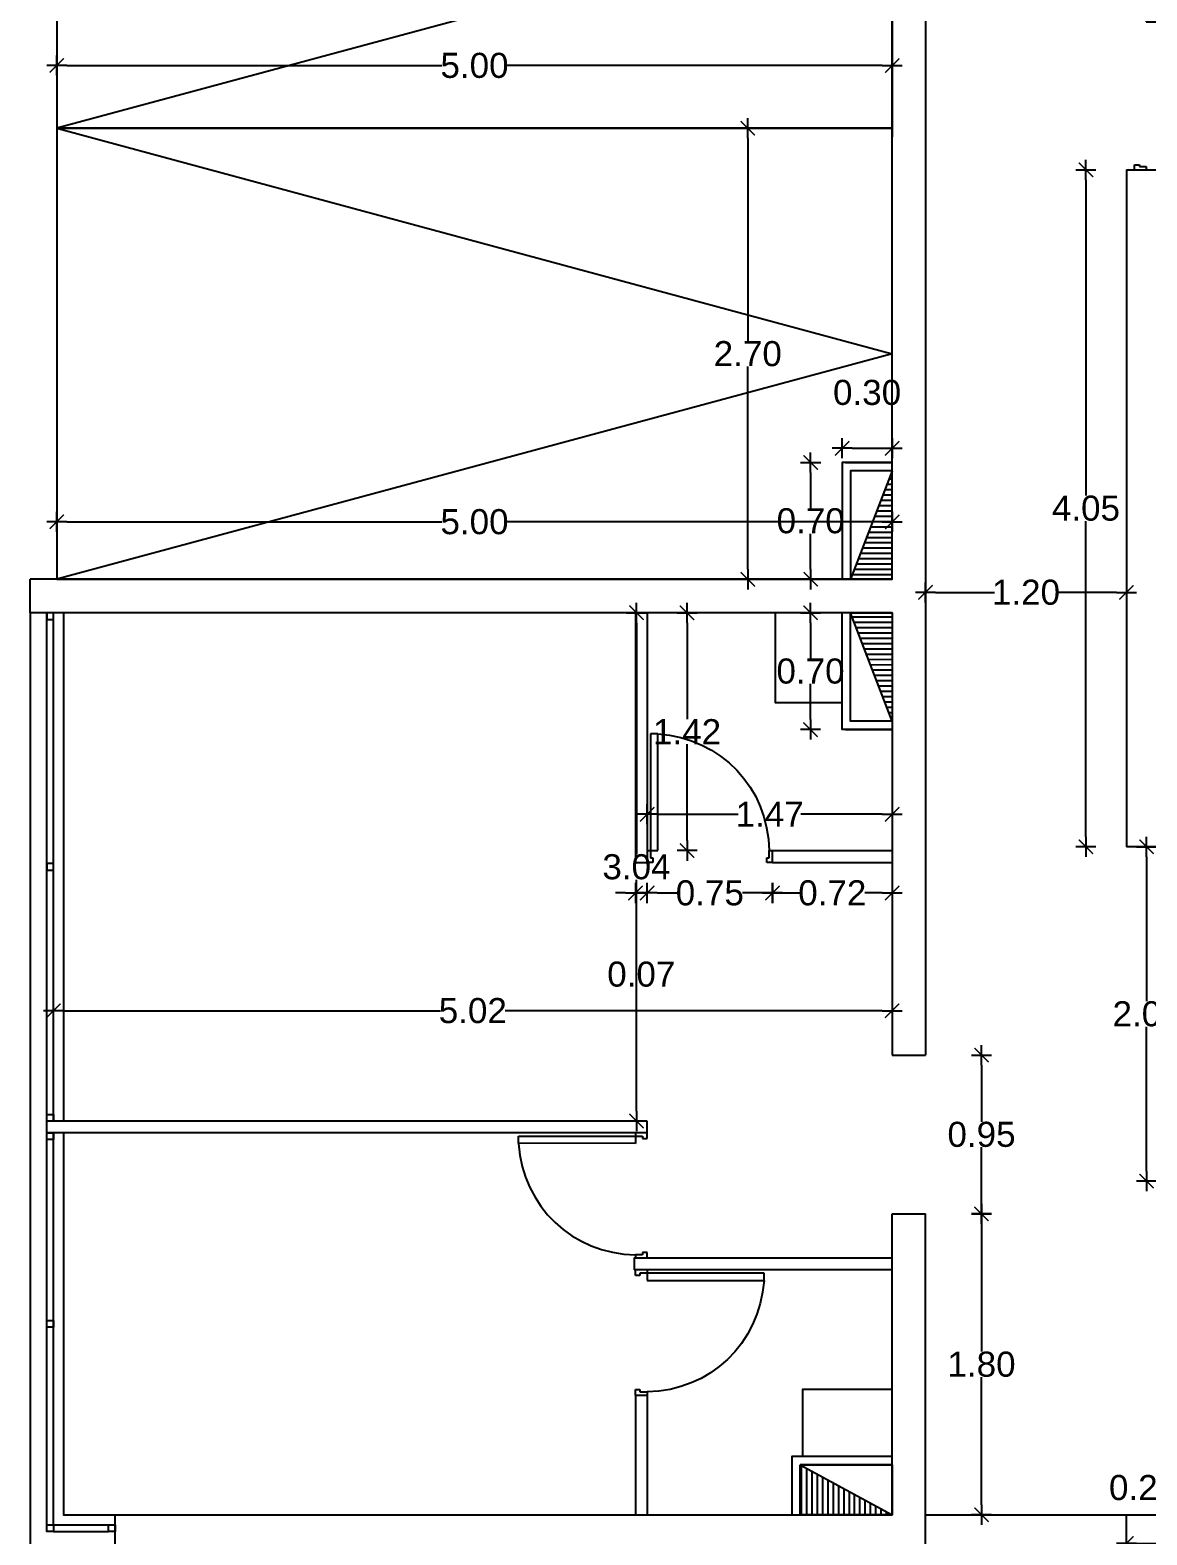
# Model space of a CAD drawing. Header units: millimetres. Extents: x 1217 to 2428, y 234 to 644.
# Drawn here: x 2358.07 to 2364.76, y 350.95 to 359.95 of the extents above; entities that cross this region are included whole.
import ezdxf

# ---------------------------------------------------------------- set-up
doc = ezdxf.new("R2010")
doc.units = ezdxf.units.MM
doc.layers.get('0').update_dxf_attribs({"lineweight": 5})
for name, color, linetype in [('0.1', 251, 'Continuous'), ('0.2', 2, 'Continuous'), ('0.3', 6, 'Continuous'), ('COTAS INTERIORES', 3, 'Continuous'), ('HOJA PUERTA', 2, 'Continuous'), ('MUEBLES', 8, 'Continuous'), ('MURO', 5, 'Continuous'), ('MUROS', 7, 'Continuous'), ('PAVIMENTO', 8, 'Continuous'), ('PUERTAS', 2, 'Continuous'), ('SHAFT', 3, 'Continuous')]:
    doc.layers.add(name, color=color, linetype=linetype)
doc.layers.get('MUEBLES').off()
doc.styles.add('INTERARQ', font='arial.ttf')
doc.dimstyles.new('ESCALA_1-50', dxfattribs={"dimtxt": 0.15, "dimasz": 0.06, "dimexe": 0.18, "dimexo": 0.0625, "dimgap": 0, "dimtad": 0, "dimtih": 1, "dimtoh": 1, "dimzin": 0, "dimdsep": 46, "dimtxsty": 'INTERARQ', "dimblk": 'DIMTICK', "dimcen": 0, "dimse1": 1, "dimse2": 1, "dimclrd": 256, "dimclre": 1, "dimclrt": 2, "dimadec": 0, "dimazin": 0, "dimtfac": 4.5, "dimtofl": 0, "dimtmove": 2, "dimatfit": 3, "dimldrblk": 'DIMTICK', "dimfxl": 1, "dimtolj": 1, "dimtzin": 0, "dimarcsym": 0})
pattern_1 = [(180, (7755538.632194, -384206.099636), (-4e-17, -0.03175), [])]

# ---------------------------------------------------------------- blocks, each defined once
blk = doc.blocks.new('DFDFDFDFDDFGGG')
at = {"layer": 'PUERTAS'}
for p, q in [((381629.6763, 7752659.5205), (381629.6427, 7752659.5205)), ((381629.6427, 7752659.4505), (381629.6629, 7752659.4505)), ((381629.6628, 7752658.7508), (381629.6629, 7752659.4505)), ((381629.6629, 7752659.4936), (381629.6763, 7752659.4936)), ((381629.6629, 7752659.4505), (381629.6629, 7752659.4936)), ((381629.6629, 7752659.4505), (381629.7061, 7752659.4505)), ((381629.6763, 7752659.4936), (381629.6763, 7752659.5205)), ((381629.7061, 7752659.4505), (381629.706, 7752658.7508)), ((381630.359, 7752659.5205), (381630.359, 7752659.4936)), ((381630.3927, 7752659.5205), (381630.359, 7752659.5205)), ((381630.359, 7752659.4936), (381630.3725, 7752659.4936)), ((381630.3725, 7752659.4936), (381630.3725, 7752659.4505)), ((381630.3725, 7752659.4505), (381630.3927, 7752659.4505)), ((381629.706, 7752658.7508), (381629.6628, 7752658.7508))]:
    blk.add_line(p, q, dxfattribs=at)
blk.add_ellipse((381629.5787, 7752659.5294), major_axis=(-0.6336, 0.5233), ratio=0.91419, start_param=2.378631, end_param=3.775075, dxfattribs=at)
blk = doc.blocks.new('Simple-A ras - 095 x 202mm_1-19-10_54')
at = {"layer": 'HOJA PUERTA'}
for p, q in [((0.4107, 0.035), (0.4107, 0.87)), ((0.4557, 0.87), (0.4107, 0.87)), ((0.4557, 0.035), (0.4557, 0.87)), ((-0.455, 0.035), (-0.475, 0.035)), ((-0.455, -0.0038), (-0.455, 0.035)), ((0.4557, 0.035), (0.4107, 0.035)), ((0.455, 0.0012), (0.445, 0.0012)), ((0.445, 0.0012), (0.445, -0.035)), ((0.455, 0.035), (0.455, 0.0012)), ((0.475, 0.035), (0.455, 0.035)), ((-0.475, -0.035), (-0.445, -0.035)), ((-0.445, -0.0038), (-0.455, -0.0038)), ((-0.445, -0.035), (-0.445, -0.0038)), ((0.445, -0.035), (0.475, -0.035))]:
    blk.add_line(p, q, dxfattribs=at)
blk = doc.blocks.new('DIMTICK')
at = {"color": 1}
for p, q in [((-1, 0), (1, 0)), ((0, 1), (0, -1))]:
    blk.add_line(p, q, dxfattribs=at)
at = {"color": 3, "const_width": 0.141}
blk.add_lwpolyline([(0.71, 0.71), (-0.71, -0.71)], dxfattribs=at)
blk = doc.blocks.new('*D53')
at = {"layer": 'COTAS INTERIORES', "lineweight": -2, "ltscale": 3, "transparency": 16777216}
for p, q in [((2363.4927, 356.5877), (2363.8462, 356.5877)), ((2364.5746, 356.5877), (2364.2212, 356.5877))]:
    blk.add_line(p, q, dxfattribs=at)
at = {"layer": 'DEFPOINTS', "color": 0, "ltscale": 3, "transparency": 16777216}
for p in [(2363.4327, 357.0907, 0), (2364.6346, 357.0907, 0), (2363.4327, 356.5877)]:
    blk.add_point(p, dxfattribs=at)
at = {"layer": 'COTAS INTERIORES', "lineweight": -2, "ltscale": 3, "transparency": 16777216, "xscale": 0.06, "yscale": 0.06, "zscale": 0.06, "rotation": 180}
blk.add_blockref('DIMTICK', (2363.4327, 356.5877), dxfattribs=at)
at = {"layer": 'COTAS INTERIORES', "lineweight": -2, "ltscale": 3, "transparency": 16777216, "xscale": 0.06, "yscale": 0.06, "zscale": 0.06}
blk.add_blockref('DIMTICK', (2364.6346, 356.5877), dxfattribs=at)
at = {"layer": 'COTAS INTERIORES', "color": 2, "ltscale": 3, "transparency": 16777216, "insert": (2364.0337, 356.5877), "char_height": 0.15, "attachment_point": 5, "style": 'INTERARQ'}
blk.add_mtext('\\A1;1.20', dxfattribs=at)
blk = doc.blocks.new('*D54')
at = {"layer": 'COTAS INTERIORES', "lineweight": -2, "ltscale": 3, "transparency": 16777216}
for p, q in [((2358.2934, 359.74), (2360.5388, 359.74)), ((2363.1734, 359.74), (2360.9279, 359.74))]:
    blk.add_line(p, q, dxfattribs=at)
at = {"layer": 'DEFPOINTS', "color": 0, "ltscale": 3, "transparency": 16777216}
for p in [(2363.2334, 359.74), (2358.2334, 359.3645, 0), (2363.2334, 359.3645, 0)]:
    blk.add_point(p, dxfattribs=at)
at = {"layer": 'COTAS INTERIORES', "lineweight": -2, "ltscale": 3, "transparency": 16777216, "xscale": 0.06, "yscale": 0.06, "zscale": 0.06, "rotation": 180}
blk.add_blockref('DIMTICK', (2358.2334, 359.74), dxfattribs=at)
at = {"layer": 'COTAS INTERIORES', "lineweight": -2, "ltscale": 3, "transparency": 16777216, "xscale": 0.06, "yscale": 0.06, "zscale": 0.06}
blk.add_blockref('DIMTICK', (2363.2334, 359.74), dxfattribs=at)
at = {"layer": 'COTAS INTERIORES', "color": 2, "ltscale": 3, "transparency": 16777216, "insert": (2360.7334, 359.74), "char_height": 0.15, "attachment_point": 5, "style": 'INTERARQ'}
blk.add_mtext('\\A1;5.00', dxfattribs=at)
blk = doc.blocks.new('*D55')
at = {"layer": 'COTAS INTERIORES', "lineweight": -2, "ltscale": 3, "transparency": 16777216}
for p, q in [((2362.3688, 359.3045), (2362.3688, 358.0917)), ((2362.3688, 356.7258), (2362.3688, 357.9386))]:
    blk.add_line(p, q, dxfattribs=at)
at = {"layer": 'DEFPOINTS', "color": 0, "ltscale": 3, "transparency": 16777216}
for p in [(2358.2334, 359.3645, 0), (2358.2334, 356.6658, 0), (2362.3688, 356.6658)]:
    blk.add_point(p, dxfattribs=at)
at = {"layer": 'COTAS INTERIORES', "lineweight": -2, "ltscale": 3, "transparency": 16777216, "xscale": 0.06, "yscale": 0.06, "zscale": 0.06}
for p, rotation in [((2362.3688, 359.3645), 90), ((2362.3688, 356.6658), 270)]:
    blk.add_blockref('DIMTICK', p, dxfattribs=dict(at, rotation=rotation))
at = {"layer": 'COTAS INTERIORES', "color": 2, "ltscale": 3, "transparency": 16777216, "insert": (2362.3688, 358.0152), "char_height": 0.15, "attachment_point": 5, "style": 'INTERARQ'}
blk.add_mtext('\\A1;2.70', dxfattribs=at)
blk = doc.blocks.new('*D30')
at = {"layer": 'COTAS INTERIORES', "lineweight": -2, "ltscale": 3, "transparency": 16777216}
for p, q in [((2358.2934, 357.0098), (2360.5388, 357.0098)), ((2363.1734, 357.0098), (2360.9279, 357.0098))]:
    blk.add_line(p, q, dxfattribs=at)
at = {"layer": 'DEFPOINTS', "color": 0, "ltscale": 3, "transparency": 16777216}
for p in [(2363.2334, 357.0098), (2358.2334, 356.6343, 0), (2363.2334, 356.6343, 0)]:
    blk.add_point(p, dxfattribs=at)
at = {"layer": 'COTAS INTERIORES', "lineweight": -2, "ltscale": 3, "transparency": 16777216, "xscale": 0.06, "yscale": 0.06, "zscale": 0.06, "rotation": 180}
blk.add_blockref('DIMTICK', (2358.2334, 357.0098), dxfattribs=at)
at = {"layer": 'COTAS INTERIORES', "lineweight": -2, "ltscale": 3, "transparency": 16777216, "xscale": 0.06, "yscale": 0.06, "zscale": 0.06}
blk.add_blockref('DIMTICK', (2363.2334, 357.0098), dxfattribs=at)
at = {"layer": 'COTAS INTERIORES', "color": 2, "ltscale": 3, "transparency": 16777216, "insert": (2360.7334, 357.0098), "char_height": 0.15, "attachment_point": 5, "style": 'INTERARQ'}
blk.add_mtext('\\A1;5.00', dxfattribs=at)
blk = doc.blocks.new('*D46')
at = {"layer": 'COTAS INTERIORES', "lineweight": -2, "ltscale": 3, "transparency": 16777216}
blk.add_line((2364.6946, 350.8975), (2364.7746, 350.8975), dxfattribs=at)
at = {"layer": 'DEFPOINTS', "color": 0, "ltscale": 3, "transparency": 16777216}
for p in [(2364.8346, 350.8975), (2364.6346, 349.5959), (2364.8346, 346.9294)]:
    blk.add_point(p, dxfattribs=at)
at = {"layer": 'COTAS INTERIORES', "lineweight": -2, "ltscale": 3, "transparency": 16777216, "xscale": 0.06, "yscale": 0.06, "zscale": 0.06, "rotation": 180}
blk.add_blockref('DIMTICK', (2364.6346, 350.8975), dxfattribs=at)
at = {"layer": 'COTAS INTERIORES', "lineweight": -2, "ltscale": 3, "transparency": 16777216, "xscale": 0.06, "yscale": 0.06, "zscale": 0.06}
blk.add_blockref('DIMTICK', (2364.8346, 350.8975), dxfattribs=at)
at = {"layer": 'COTAS INTERIORES', "color": 2, "ltscale": 3, "transparency": 16777216, "insert": (2364.7346, 351.2307), "char_height": 0.15, "attachment_point": 5, "style": 'INTERARQ'}
blk.add_mtext('\\A1;0.20', dxfattribs=at)
blk = doc.blocks.new('*D109')
at = {"layer": 'COTAS INTERIORES', "lineweight": -2, "ltscale": 3, "transparency": 16777216}
for p, q in [((2363.7677, 352.809), (2363.7677, 352.0452)), ((2363.7677, 351.1282), (2363.7677, 351.892))]:
    blk.add_line(p, q, dxfattribs=at)
at = {"layer": 'DEFPOINTS', "color": 0, "ltscale": 3, "transparency": 16777216}
for p in [(2363.4327, 352.869, 0), (2363.7677, 352.869), (2363.4327, 351.0682, 0)]:
    blk.add_point(p, dxfattribs=at)
at = {"layer": 'COTAS INTERIORES', "lineweight": -2, "ltscale": 3, "transparency": 16777216, "xscale": 0.06, "yscale": 0.06, "zscale": 0.06}
for p, rotation in [((2363.7677, 352.869), 90), ((2363.7677, 351.0682), 270)]:
    blk.add_blockref('DIMTICK', p, dxfattribs=dict(at, rotation=rotation))
at = {"layer": 'COTAS INTERIORES', "color": 2, "ltscale": 3, "transparency": 16777216, "insert": (2363.7677, 351.9686), "char_height": 0.15, "attachment_point": 5, "style": 'INTERARQ'}
blk.add_mtext('\\A1;1.80', dxfattribs=at)
blk = doc.blocks.new('*D110')
at = {"layer": 'COTAS INTERIORES', "lineweight": -2, "ltscale": 3, "transparency": 16777216}
for p, q in [((2363.7677, 353.759), (2363.7677, 353.4206)), ((2363.7677, 352.929), (2363.7677, 353.2675))]:
    blk.add_line(p, q, dxfattribs=at)
at = {"layer": 'DEFPOINTS', "color": 0, "ltscale": 3, "transparency": 16777216}
for p in [(2363.4327, 353.819), (2363.7677, 353.819), (2363.4327, 352.869, 0)]:
    blk.add_point(p, dxfattribs=at)
at = {"layer": 'COTAS INTERIORES', "lineweight": -2, "ltscale": 3, "transparency": 16777216, "xscale": 0.06, "yscale": 0.06, "zscale": 0.06}
for p, rotation in [((2363.7677, 353.819), 90), ((2363.7677, 352.869), 270)]:
    blk.add_blockref('DIMTICK', p, dxfattribs=dict(at, rotation=rotation))
at = {"layer": 'COTAS INTERIORES', "color": 2, "ltscale": 3, "transparency": 16777216, "insert": (2363.7677, 353.344), "char_height": 0.15, "attachment_point": 5, "style": 'INTERARQ'}
blk.add_mtext('\\A1;0.95', dxfattribs=at)
blk = doc.blocks.new('*D121')
at = {"layer": 'COTAS INTERIORES', "lineweight": -2, "ltscale": 3, "transparency": 16777216}
for p, q in [((2361.7026, 356.4057), (2361.7026, 355.0217)), ((2361.7026, 353.4844), (2361.7026, 354.8684))]:
    blk.add_line(p, q, dxfattribs=at)
at = {"layer": 'DEFPOINTS', "color": 0, "ltscale": 3, "transparency": 16777216}
for p in [(2361.7524, 356.4657, 0), (2361.7026, 353.4244), (2361.7524, 353.4244, 0)]:
    blk.add_point(p, dxfattribs=at)
at = {"layer": 'COTAS INTERIORES', "lineweight": -2, "ltscale": 3, "transparency": 16777216, "xscale": 0.06, "yscale": 0.06, "zscale": 0.06}
for p, rotation in [((2361.7026, 356.4657), 90), ((2361.7026, 353.4244), 270)]:
    blk.add_blockref('DIMTICK', p, dxfattribs=dict(at, rotation=rotation))
at = {"layer": 'COTAS INTERIORES', "color": 2, "ltscale": 3, "transparency": 16777216, "insert": (2361.7026, 354.9451), "char_height": 0.15, "attachment_point": 5, "style": 'INTERARQ'}
blk.add_mtext('\\A1;3.04', dxfattribs=at)
blk = doc.blocks.new('*D122')
at = {"layer": 'COTAS INTERIORES', "lineweight": -2, "ltscale": 3, "transparency": 16777216}
for p, q in [((2358.2736, 354.0844), (2360.5291, 354.0844)), ((2363.1727, 354.0844), (2360.9172, 354.0844))]:
    blk.add_line(p, q, dxfattribs=at)
at = {"layer": 'DEFPOINTS', "color": 0, "ltscale": 3, "transparency": 16777216}
for p in [(2358.2136, 354.4879, 0), (2363.2327, 354.4879, 0), (2363.2327, 354.0844)]:
    blk.add_point(p, dxfattribs=at)
at = {"layer": 'COTAS INTERIORES', "lineweight": -2, "ltscale": 3, "transparency": 16777216, "xscale": 0.06, "yscale": 0.06, "zscale": 0.06, "rotation": 180}
blk.add_blockref('DIMTICK', (2358.2136, 354.0844), dxfattribs=at)
at = {"layer": 'COTAS INTERIORES', "lineweight": -2, "ltscale": 3, "transparency": 16777216, "xscale": 0.06, "yscale": 0.06, "zscale": 0.06}
blk.add_blockref('DIMTICK', (2363.2327, 354.0844), dxfattribs=at)
at = {"layer": 'COTAS INTERIORES', "color": 2, "ltscale": 3, "transparency": 16777216, "insert": (2360.7232, 354.0844), "char_height": 0.15, "attachment_point": 5, "style": 'INTERARQ'}
blk.add_mtext('\\A1;5.02', dxfattribs=at)
blk = doc.blocks.new('*D123')
at = {"layer": 'COTAS INTERIORES', "lineweight": -2, "ltscale": 3, "transparency": 16777216}
for p, q in [((2362.5765, 354.789), (2362.6805, 354.789)), ((2363.1727, 354.789), (2363.0686, 354.789))]:
    blk.add_line(p, q, dxfattribs=at)
at = {"layer": 'DEFPOINTS', "color": 0, "ltscale": 3, "transparency": 16777216}
for p in [(2362.5165, 354.9724, 0), (2363.2327, 354.9724, 0), (2362.5165, 354.789)]:
    blk.add_point(p, dxfattribs=at)
at = {"layer": 'COTAS INTERIORES', "lineweight": -2, "ltscale": 3, "transparency": 16777216, "xscale": 0.06, "yscale": 0.06, "zscale": 0.06, "rotation": 180}
blk.add_blockref('DIMTICK', (2362.5165, 354.789), dxfattribs=at)
at = {"layer": 'COTAS INTERIORES', "lineweight": -2, "ltscale": 3, "transparency": 16777216, "xscale": 0.06, "yscale": 0.06, "zscale": 0.06}
blk.add_blockref('DIMTICK', (2363.2327, 354.789), dxfattribs=at)
at = {"layer": 'COTAS INTERIORES', "color": 2, "ltscale": 3, "transparency": 16777216, "insert": (2362.8746, 354.789), "char_height": 0.15, "attachment_point": 5, "style": 'INTERARQ'}
blk.add_mtext('\\A1;0.72', dxfattribs=at)
blk = doc.blocks.new('*D124')
at = {"layer": 'COTAS INTERIORES', "lineweight": -2, "ltscale": 3, "transparency": 16777216}
for p, q in [((2361.8265, 354.789), (2361.9461, 354.789)), ((2362.4565, 354.789), (2362.3368, 354.789))]:
    blk.add_line(p, q, dxfattribs=at)
at = {"layer": 'DEFPOINTS', "color": 0, "ltscale": 3, "transparency": 16777216}
for p in [(2361.7665, 354.9724), (2362.5165, 354.9724, 0), (2361.7665, 354.789)]:
    blk.add_point(p, dxfattribs=at)
at = {"layer": 'COTAS INTERIORES', "lineweight": -2, "ltscale": 3, "transparency": 16777216, "xscale": 0.06, "yscale": 0.06, "zscale": 0.06, "rotation": 180}
blk.add_blockref('DIMTICK', (2361.7665, 354.789), dxfattribs=at)
at = {"layer": 'COTAS INTERIORES', "lineweight": -2, "ltscale": 3, "transparency": 16777216, "xscale": 0.06, "yscale": 0.06, "zscale": 0.06}
blk.add_blockref('DIMTICK', (2362.5165, 354.789), dxfattribs=at)
at = {"layer": 'COTAS INTERIORES', "color": 2, "ltscale": 3, "transparency": 16777216, "insert": (2362.1415, 354.789), "char_height": 0.15, "attachment_point": 5, "style": 'INTERARQ'}
blk.add_mtext('\\A1;0.75', dxfattribs=at)
blk = doc.blocks.new('*D125')
at = {"layer": 'COTAS INTERIORES', "lineweight": -2, "ltscale": 3, "transparency": 16777216}
for p, q in [((2361.6365, 354.789), (2361.5765, 354.789)), ((2361.8265, 354.789), (2361.8865, 354.789))]:
    blk.add_line(p, q, dxfattribs=at)
at = {"layer": 'DEFPOINTS', "color": 0, "ltscale": 3, "transparency": 16777216}
for p in [(2361.6965, 354.9724, 0), (2361.7665, 354.9724), (2361.6965, 354.789)]:
    blk.add_point(p, dxfattribs=at)
at = {"layer": 'COTAS INTERIORES', "lineweight": -2, "ltscale": 3, "transparency": 16777216, "xscale": 0.06, "yscale": 0.06, "zscale": 0.06}
blk.add_blockref('DIMTICK', (2361.6965, 354.789), dxfattribs=at)
at = {"layer": 'COTAS INTERIORES', "lineweight": -2, "ltscale": 3, "transparency": 16777216, "xscale": 0.06, "yscale": 0.06, "zscale": 0.06, "rotation": 180}
blk.add_blockref('DIMTICK', (2361.7665, 354.789), dxfattribs=at)
at = {"layer": 'COTAS INTERIORES', "color": 2, "ltscale": 3, "transparency": 16777216, "insert": (2361.7315, 354.3026), "char_height": 0.15, "attachment_point": 5, "style": 'INTERARQ'}
blk.add_mtext('\\A1;0.07', dxfattribs=at)
blk = doc.blocks.new('*D126')
at = {"layer": 'COTAS INTERIORES', "lineweight": -2, "ltscale": 3, "transparency": 16777216}
for p, q in [((2362.0053, 356.4057), (2362.0053, 355.8294)), ((2362.0053, 355.1024), (2362.0053, 355.6787))]:
    blk.add_line(p, q, dxfattribs=at)
at = {"layer": 'DEFPOINTS', "color": 0, "ltscale": 3, "transparency": 16777216}
for p in [(2362.0053, 356.4657), (2362.7331, 356.4657, 0), (2362.7292, 355.0424, 0)]:
    blk.add_point(p, dxfattribs=at)
at = {"layer": 'COTAS INTERIORES', "lineweight": -2, "ltscale": 3, "transparency": 16777216, "xscale": 0.06, "yscale": 0.06, "zscale": 0.06}
for p, rotation in [((2362.0053, 356.4657), 90), ((2362.0053, 355.0424), 270)]:
    blk.add_blockref('DIMTICK', p, dxfattribs=dict(at, rotation=rotation))
at = {"layer": 'COTAS INTERIORES', "color": 2, "ltscale": 3, "transparency": 16777216, "insert": (2362.0053, 355.7541), "char_height": 0.15, "attachment_point": 5, "style": 'INTERARQ'}
blk.add_mtext('\\A1;1.42', dxfattribs=at)
blk = doc.blocks.new('*D127')
at = {"layer": 'COTAS INTERIORES', "lineweight": -2, "ltscale": 3, "transparency": 16777216}
for p, q in [((2361.8265, 355.2602), (2362.3118, 355.2602)), ((2363.1727, 355.2602), (2362.6873, 355.2602))]:
    blk.add_line(p, q, dxfattribs=at)
at = {"layer": 'DEFPOINTS', "color": 0, "ltscale": 3, "transparency": 16777216}
for p in [(2361.7665, 356.1202, 0), (2363.2327, 356.1202, 0), (2363.2327, 355.2602)]:
    blk.add_point(p, dxfattribs=at)
at = {"layer": 'COTAS INTERIORES', "lineweight": -2, "ltscale": 3, "transparency": 16777216, "xscale": 0.06, "yscale": 0.06, "zscale": 0.06, "rotation": 180}
blk.add_blockref('DIMTICK', (2361.7665, 355.2602), dxfattribs=at)
at = {"layer": 'COTAS INTERIORES', "lineweight": -2, "ltscale": 3, "transparency": 16777216, "xscale": 0.06, "yscale": 0.06, "zscale": 0.06}
blk.add_blockref('DIMTICK', (2363.2327, 355.2602), dxfattribs=at)
at = {"layer": 'COTAS INTERIORES', "color": 2, "ltscale": 3, "transparency": 16777216, "insert": (2362.4996, 355.2602), "char_height": 0.15, "attachment_point": 5, "style": 'INTERARQ'}
blk.add_mtext('\\A1;1.47', dxfattribs=at)
blk = doc.blocks.new('*D128')
at = {"layer": 'COTAS INTERIORES', "lineweight": -2, "ltscale": 3, "transparency": 16777216}
for p, q in [((2362.7443, 356.4057), (2362.7443, 356.1927)), ((2362.7443, 355.8265), (2362.7443, 356.0395))]:
    blk.add_line(p, q, dxfattribs=at)
at = {"layer": 'DEFPOINTS', "color": 0, "ltscale": 3, "transparency": 16777216}
for p in [(2362.9331, 356.4657, 0), (2362.7443, 355.7665), (2362.9331, 355.7665, 0)]:
    blk.add_point(p, dxfattribs=at)
at = {"layer": 'COTAS INTERIORES', "lineweight": -2, "ltscale": 3, "transparency": 16777216, "xscale": 0.06, "yscale": 0.06, "zscale": 0.06}
for p, rotation in [((2362.7443, 356.4657), 90), ((2362.7443, 355.7665), 270)]:
    blk.add_blockref('DIMTICK', p, dxfattribs=dict(at, rotation=rotation))
at = {"layer": 'COTAS INTERIORES', "color": 2, "ltscale": 3, "transparency": 16777216, "insert": (2362.7443, 356.1161), "char_height": 0.15, "attachment_point": 5, "style": 'INTERARQ'}
blk.add_mtext('\\A1;0.70', dxfattribs=at)
blk = doc.blocks.new('*D129')
at = {"layer": 'COTAS INTERIORES', "lineweight": -2, "ltscale": 3, "transparency": 16777216}
blk.add_line((2362.9931, 357.4499), (2363.1727, 357.4499), dxfattribs=at)
at = {"layer": 'DEFPOINTS', "color": 0, "ltscale": 3, "transparency": 16777216}
for p in [(2363.2327, 357.4499), (2362.9331, 355.7665, 0), (2363.2327, 355.7665, 0)]:
    blk.add_point(p, dxfattribs=at)
at = {"layer": 'COTAS INTERIORES', "lineweight": -2, "ltscale": 3, "transparency": 16777216, "xscale": 0.06, "yscale": 0.06, "zscale": 0.06, "rotation": 180}
blk.add_blockref('DIMTICK', (2362.9331, 357.4499), dxfattribs=at)
at = {"layer": 'COTAS INTERIORES', "lineweight": -2, "ltscale": 3, "transparency": 16777216, "xscale": 0.06, "yscale": 0.06, "zscale": 0.06}
blk.add_blockref('DIMTICK', (2363.2327, 357.4499), dxfattribs=at)
at = {"layer": 'COTAS INTERIORES', "color": 2, "ltscale": 3, "transparency": 16777216, "insert": (2363.0829, 357.7832), "char_height": 0.15, "attachment_point": 5, "style": 'INTERARQ'}
blk.add_mtext('\\A1;0.30', dxfattribs=at)
blk = doc.blocks.new('*D130')
at = {"layer": 'COTAS INTERIORES', "lineweight": -2, "ltscale": 3, "transparency": 16777216}
for p, q in [((2362.7452, 357.3049), (2362.7452, 357.0919)), ((2362.7452, 356.7258), (2362.7452, 356.9388))]:
    blk.add_line(p, q, dxfattribs=at)
at = {"layer": 'DEFPOINTS', "color": 0, "ltscale": 3, "transparency": 16777216}
for p in [(2362.7452, 357.3649), (2362.9331, 357.3649, 0), (2362.9331, 356.6658, 0)]:
    blk.add_point(p, dxfattribs=at)
at = {"layer": 'COTAS INTERIORES', "lineweight": -2, "ltscale": 3, "transparency": 16777216, "xscale": 0.06, "yscale": 0.06, "zscale": 0.06}
for p, rotation in [((2362.7452, 357.3649), 90), ((2362.7452, 356.6658), 270)]:
    blk.add_blockref('DIMTICK', p, dxfattribs=dict(at, rotation=rotation))
at = {"layer": 'COTAS INTERIORES', "color": 2, "ltscale": 3, "transparency": 16777216, "insert": (2362.7452, 357.0153), "char_height": 0.15, "attachment_point": 5, "style": 'INTERARQ'}
blk.add_mtext('\\A1;0.70', dxfattribs=at)
blk = doc.blocks.new('*D131')
at = {"layer": 'COTAS INTERIORES', "lineweight": -2, "ltscale": 3, "transparency": 16777216}
for p, q in [((2364.3926, 359.0557), (2364.3926, 357.1673)), ((2364.3926, 355.1257), (2364.3926, 357.0141))]:
    blk.add_line(p, q, dxfattribs=at)
at = {"layer": 'DEFPOINTS', "color": 0, "ltscale": 3, "transparency": 16777216}
for p in [(2364.3926, 359.1157), (2364.6346, 359.1157, 0), (2364.6346, 355.0657, 0)]:
    blk.add_point(p, dxfattribs=at)
at = {"layer": 'COTAS INTERIORES', "lineweight": -2, "ltscale": 3, "transparency": 16777216, "xscale": 0.06, "yscale": 0.06, "zscale": 0.06}
for p, rotation in [((2364.3926, 359.1157), 90), ((2364.3926, 355.0657), 270)]:
    blk.add_blockref('DIMTICK', p, dxfattribs=dict(at, rotation=rotation))
at = {"layer": 'COTAS INTERIORES', "color": 2, "ltscale": 3, "transparency": 16777216, "insert": (2364.3926, 357.0907), "char_height": 0.15, "attachment_point": 5, "style": 'INTERARQ'}
blk.add_mtext('\\A1;4.05', dxfattribs=at)
blk = doc.blocks.new('*D238')
at = {"layer": 'COTAS INTERIORES', "lineweight": -2, "ltscale": 3, "transparency": 16777216}
for p, q in [((2364.7557, 355.0057), (2364.7557, 354.1419)), ((2364.7557, 353.1248), (2364.7557, 353.9887))]:
    blk.add_line(p, q, dxfattribs=at)
at = {"layer": 'DEFPOINTS', "color": 0, "ltscale": 3, "transparency": 16777216}
for p in [(2364.6346, 355.0657, 0), (2364.6346, 353.0648, 0), (2364.7557, 353.0648)]:
    blk.add_point(p, dxfattribs=at)
at = {"layer": 'COTAS INTERIORES', "lineweight": -2, "ltscale": 3, "transparency": 16777216, "xscale": 0.06, "yscale": 0.06, "zscale": 0.06}
for p, rotation in [((2364.7557, 355.0657), 90), ((2364.7557, 353.0648), 270)]:
    blk.add_blockref('DIMTICK', p, dxfattribs=dict(at, rotation=rotation))
at = {"layer": 'COTAS INTERIORES', "color": 2, "ltscale": 3, "transparency": 16777216, "insert": (2364.7557, 354.0653), "char_height": 0.15, "attachment_point": 5, "style": 'INTERARQ'}
blk.add_mtext('\\A1;2.00', dxfattribs=at)

msp = doc.modelspace()

# ---------------------------------------------------------------- hatches: boundary and pattern name
at = {"layer": 'SHAFT'}
h = msp.add_hatch(dxfattribs=at)
h.set_pattern_fill('ANSI31', color=256, scale=0.01, angle=-225, style=0)
h.set_pattern_definition(pattern_1)
h.paths.add_polyline_path([(2363.2327, 356.66576), (2363.2327, 357.31499), (2362.983, 356.66576)])
h = msp.add_hatch(dxfattribs=at)
h.set_pattern_fill('ANSI31', color=256, scale=0.01, angle=-225, style=0)
h.set_pattern_definition(pattern_1)
h.paths.add_polyline_path([(2363.2327, 356.46572), (2363.2327, 355.81649), (2362.983, 356.46572)])
h = msp.add_hatch(dxfattribs=at)
h.set_pattern_fill('ANSI31', color=256, scale=0.01, angle=-315, style=0)
h.set_pattern_definition([(90, (-7750984.00724, 381918.967782), (-0.03175, 8e-17), [])])
h.paths.add_polyline_path([(2362.68332, 351.06817), (2362.68335, 351.36811), (2363.23317, 351.06817)])

# ---------------------------------------------------------------- linework, layer by layer
at = {"layer": '0.1'}
for p, q in [((2358.2136, 351.00817, 0), (2358.54366, 351.00817, 0)), ((2358.2136, 350.96817, 0), (2358.54366, 350.96817, 0))]:
    msp.add_line(p, q, dxfattribs=at)
at = {"layer": '0.1', "linetype": 'ByBlock', "elevation": 0}
for points in [[(2363.2327, 357.31499), (2362.983, 356.66576)], [(2363.2327, 355.81649), (2362.983, 356.46572)]]:
    msp.add_lwpolyline(points, dxfattribs=at)
at = {"layer": '0.1', "elevation": 0}
for points in [[(2358.1736, 353.42443), (2358.1736, 356.46572)], [(2358.2136, 353.42443), (2358.2136, 356.46572)], [(2358.1736, 351.00817), (2358.1736, 353.35443)], [(2358.2136, 351.00817), (2358.2136, 353.35443)]]:
    msp.add_lwpolyline(points, dxfattribs=at)
at = {"layer": '0.2', "elevation": 0}
for points in [[(2358.2136, 356.46572), (2358.1736, 356.46572), (2358.1736, 356.42572), (2358.2136, 356.42572), (2358.2136, 356.46572)], [(2358.2136, 354.96508), (2358.1736, 354.96508), (2358.1736, 354.92508), (2358.2136, 354.92508), (2358.2136, 354.96508)], [(2358.21359, 353.42443), (2358.17359, 353.42443), (2358.17359, 353.46443), (2358.21359, 353.46443), (2358.21359, 353.42443)], [(2358.21359, 353.31443), (2358.17359, 353.31443), (2358.17359, 353.35443), (2358.21359, 353.35443), (2358.21359, 353.31443)], [(2358.2136, 352.1913), (2358.1736, 352.1913), (2358.1736, 352.2313), (2358.2136, 352.2313), (2358.2136, 352.1913)], [(2358.2136, 350.96817), (2358.1736, 350.96817), (2358.1736, 351.00817), (2358.2136, 351.00817), (2358.2136, 350.96817)], [(2358.58366, 350.96817), (2358.54366, 350.96817), (2358.54366, 351.00817), (2358.58366, 351.00817), (2358.58366, 350.96817)]]:
    msp.add_lwpolyline(points, dxfattribs=at)
at = {"layer": '0.2', "color": 8, "elevation": 0}
for points in [[(2362.93306, 356.46572), (2362.53306, 356.46572), (2362.53306, 355.92972), (2362.93306, 355.92972)], [(2363.23319, 351.41811), (2363.23319, 351.81811), (2362.69719, 351.81811), (2362.69719, 351.41811)]]:
    msp.add_lwpolyline(points, dxfattribs=at)
at = {"layer": '0.3'}
for p, q in [((2361.76645, 356.46576, 0), (2361.76645, 354.97238, 0)), ((2362.51645, 355.04238, 0), (2363.23271, 355.04238, 0)), ((2363.23323, 352.53443, 0), (2361.68821, 352.53443, 0)), ((2361.76644, 351.78443, 0), (2361.76644, 351.06817, 0))]:
    msp.add_line(p, q, dxfattribs=at)
at = {"layer": '0.3', "elevation": 0}
for points in [[(2363.2327, 357.36493), (2362.93306, 357.36493), (2362.93306, 356.66576)], [(2362.95295, 357.36493), (2363.2327, 357.36493)], [(2363.2327, 356.66576), (2363.2327, 357.31499), (2362.983, 357.31499), (2362.983, 356.66576), (2363.2327, 356.66576)], [(2361.69645, 356.46576), (2361.69645, 354.97238), (2361.76645, 354.97238)], [(2363.2327, 355.76655), (2362.93306, 355.76655), (2362.93306, 356.46572)], [(2363.2327, 356.46572), (2363.2327, 355.81649), (2362.983, 355.81649), (2362.983, 356.46572), (2363.2327, 356.46572)], [(2362.95295, 355.76655), (2363.2327, 355.76655)], [(2362.51645, 354.97238), (2362.51645, 355.04238)], [(2362.51645, 354.97238), (2363.23271, 354.97238)], [(2361.76644, 353.42443), (2358.17359, 353.42443)], [(2358.17359, 353.35443), (2358.17359, 353.42443)], [(2361.76644, 353.35443), (2361.76644, 353.42443)], [(2361.76644, 353.35443), (2358.17359, 353.35443)], [(2363.23322, 352.60443), (2361.68821, 352.60443), (2361.68821, 352.53443)], [(2361.69644, 351.78443), (2361.69644, 351.06817)], [(2361.69644, 351.78443), (2361.76644, 351.78443)], [(2363.23319, 351.41811), (2362.63335, 351.41811), (2362.63339, 351.06811)]]:
    msp.add_lwpolyline(points, dxfattribs=at)
at = {"layer": '0.3', "ltscale": 3, "elevation": 0}
for points in [[(2362.983, 356.66576), (2363.2327, 356.66576), (2363.2327, 357.31499), (2362.983, 357.31499)], [(2362.983, 356.46572), (2363.2327, 356.46572), (2363.2327, 355.81649), (2362.983, 355.81649)], [(2362.68335, 351.36811), (2363.23317, 351.36811), (2363.23317, 351.06817), (2362.68335, 351.06817)]]:
    msp.add_lwpolyline(points, close=True, dxfattribs=at)
at = {"layer": '0.3', "elevation": 0}
msp.add_lwpolyline([(2362.68335, 351.36811), (2362.68335, 351.06811), (2363.2332, 351.06817), (2363.23319, 351.36811)], close=True, dxfattribs=at)
at = {"layer": 'MURO', "color": 1, "ltscale": 3, "elevation": 0}
for points in [[(2358.23338, 362.06332), (2358.23339, 359.36454), (2363.23338, 359.36454), (2363.23338, 362.06332), (2358.23338, 362.06332)], [(2358.23339, 359.36454), (2358.23338, 356.66577), (2363.2334, 356.66577), (2363.23338, 359.36454), (2358.23339, 359.36454)]]:
    msp.add_lwpolyline(points, dxfattribs=at)
at = {"layer": 'MURO', "color": 2, "ltscale": 3, "elevation": 0}
for points in [[(2358.0736, 356.46572), (2358.0736, 350.86818), (2358.58366, 350.86817)], [(2358.2736, 356.46572), (2358.2736, 353.42443)], [(2358.2736, 353.35443), (2358.2736, 351.06818), (2358.58366, 351.06817)]]:
    msp.add_lwpolyline(points, dxfattribs=at)
at = {"layer": 'MURO', "color": 5, "elevation": 0}
msp.add_lwpolyline([(2363.43267, 351.06817), (2364.63462, 351.06817)], dxfattribs=at)
at = {"layer": 'MUROS'}
for p, q in [((2363.23338, 362.06331, 0), (2363.2331, 359.31244, 0)), ((2363.23271, 356.66576, 0), (2363.23271, 359.31244, 0)), ((2363.43271, 359.31244, 0), (2363.43271, 353.81904, 0)), ((2363.43271, 359.28328, 0), (2363.43271, 358.58072, 0)), ((2363.23271, 356.66576, 0), (2363.23271, 357.01072, 0)), ((2363.23271, 356.66576, 0), (2358.0736, 356.66576, 0)), ((2363.23271, 356.46572, 0), (2358.0736, 356.46572, 0)), ((2363.23271, 356.46572, 0), (2363.23271, 353.81904, 0)), ((2364.83462, 355.06572, 0), (2364.63462, 355.06572, 0)), ((2363.23271, 353.81904, 0), (2363.43271, 353.81904, 0)), ((2363.23338, 351.06817, 0), (2363.2332, 352.86904, 0)), ((2363.2332, 352.86904, 0), (2363.43269, 352.86904, 0)), ((2364.63461, 346.86533, 0), (2364.63462, 351.06817, 0))]:
    msp.add_line(p, q, dxfattribs=at)
at = {"layer": 'MUROS', "elevation": 0}
for points in [[(2363.13962, 362.26331), (2363.43267, 362.26331), (2363.4327, 359.31244)], [(2364.63462, 359.11572), (2364.83462, 359.11572)], [(2364.63462, 359.11572), (2364.63462, 355.06572)], [(2364.63462, 359.11572), (2364.83462, 359.11572)], [(2358.0736, 356.46572), (2358.0736, 356.66576)], [(2358.78366, 350.26848), (2358.78366, 350.86818), (2363.43267, 350.86817), (2363.43269, 352.86904)], [(2358.58366, 350.26848), (2358.58366, 351.06817), (2363.23338, 351.06817)]]:
    msp.add_lwpolyline(points, dxfattribs=at)
at = {"layer": 'MUROS', "ltscale": 3, "elevation": 0}
msp.add_lwpolyline([(2364.63462, 351.06817), (2364.83462, 351.06817)], dxfattribs=at)
at = {"layer": 'PAVIMENTO', "color": 251, "ltscale": 3, "elevation": 0}
for points in [[(2358.23338, 362.05955), (2363.23338, 360.71393), (2358.23339, 359.36454)], [(2358.23339, 359.36454), (2363.23339, 358.01515), (2358.23338, 356.66577)]]:
    msp.add_lwpolyline(points, dxfattribs=at)
at = {"layer": 'SHAFT'}
msp.add_line((2362.68332, 351.27817, 0), (2362.68332, 351.06817, 0), dxfattribs=at)
at = {"layer": 'SHAFT', "elevation": 0}
msp.add_lwpolyline([(2362.68335, 351.36811), (2363.23317, 351.06817)], dxfattribs=at)

# ---------------------------------------------------------------- block references
at = {"layer": 'MUEBLES', "xscale": -1, "rotation": 270.0000123374566}
msp.add_blockref('Simple-A ras - 095 x 202mm_1-19-10_54', (2364.71738, 359.59072, 0), dxfattribs=at)
at = {"layer": 'PUERTAS', "xscale": -1}
for p, rotation in [((-379267.87624, 7753014.49285, 0), 180), ((7755021.21692, 381982.17713, 0), 90)]:
    msp.add_blockref('DFDFDFDFDDFGGG', p, dxfattribs=dict(at, rotation=rotation))
at = {"layer": 'PUERTAS', "rotation": 270}
msp.add_blockref('DFDFDFDFDDFGGG', (-7750297.75403, 381982.99713, 0), dxfattribs=at)

# ---------------------------------------------------------------- dimensions: what is measured, and where the dimension line sits
at = {"layer": 'COTAS INTERIORES', "ltscale": 3}
for base, p1, p2, picture, middle in [((2363.23338, 359.73997, 0), (2358.23339, 359.36454, 0), (2363.23338, 359.36454, 0), '*D54', (2360.73339, 359.73997, 0)), ((2363.23271, 357.44989), (2362.93306, 355.76655, 0), (2363.23271, 355.76655, 0), '*D129', (2363.08288, 357.78316)), ((2363.23338, 357.00976, 0), (2358.23339, 356.63434, 0), (2363.23338, 356.63434, 0), '*D30', (2360.73339, 357.00976, 0)), ((2363.43271, 356.58769), (2364.63462, 357.09072, 0), (2363.43271, 357.09072, 0), '*D53', (2364.03366, 356.58769)), ((2363.23271, 355.26025), (2361.76645, 356.12016, 0), (2363.23271, 356.12016, 0), '*D127', (2362.49958, 355.26025)), ((2361.69645, 354.78898, 0), (2361.76645, 354.97238, 0), (2361.69645, 354.97238, 0), '*D125', (2361.73145, 354.30264, 0)), ((2361.76645, 354.78898), (2362.51645, 354.97238, 0), (2361.76645, 354.97238), '*D124', (2362.14145, 354.78898)), ((2362.51645, 354.78898), (2363.23271, 354.97238, 0), (2362.51645, 354.97238, 0), '*D123', (2362.87458, 354.78898)), ((2363.23271, 354.08436), (2358.2136, 354.48787, 0), (2363.23271, 354.48787, 0), '*D122', (2360.72315, 354.08436)), ((2364.83462, 350.89753), (2364.63461, 349.59592), (2364.83462, 346.92938), '*D46', (2364.73462, 351.2307))]:
    dim = msp.add_linear_dim(base=base, p1=p1, p2=p2, dimstyle='ESCALA_1-50', dxfattribs=at)
    dim.commit()
    dim.dimension.update_dxf_attribs({"geometry": picture, "text_midpoint": middle})
for base, p1, p2, picture, middle in [((2362.36885, 356.66577, 0), (2358.23339, 359.36454, 0), (2358.23338, 356.66577, 0), '*D55', (2362.36885, 358.01515, 0)), ((2364.39255, 359.11572), (2364.63462, 355.06572, 0), (2364.63462, 359.11572, 0), '*D131', (2364.39255, 357.09072)), ((2362.74521, 357.36493), (2362.93306, 356.66576, 0), (2362.93306, 357.36493, 0), '*D130', (2362.74521, 357.01534)), ((2361.70265, 353.42443), (2361.75244, 356.46572, 0), (2361.75244, 353.42443, 0), '*D121', (2361.70265, 354.94508)), ((2362.0053, 356.46572), (2362.7292, 355.04238, 0), (2362.73306, 356.46572, 0), '*D126', (2362.0053, 355.75405)), ((2362.74428, 355.76655), (2362.93306, 356.46572, 0), (2362.93306, 355.76655, 0), '*D128', (2362.74428, 356.11614)), ((2364.75572, 353.06481, 0), (2364.63463, 355.06573, 0), (2364.63463, 353.06481, 0), '*D238', (2364.75572, 354.06527, 0)), ((2363.76767, 353.81904), (2363.43269, 352.86904, 0), (2363.43271, 353.81904), '*D110', (2363.76767, 353.34404)), ((2363.76767, 352.86904), (2363.43267, 351.06817, 0), (2363.43269, 352.86904, 0), '*D109', (2363.76767, 351.96861))]:
    dim = msp.add_linear_dim(base=base, p1=p1, p2=p2, angle=90, dimstyle='ESCALA_1-50', dxfattribs=at)
    dim.commit()
    dim.dimension.update_dxf_attribs({"geometry": picture, "text_midpoint": middle})

doc.saveas('drawing.dxf')
